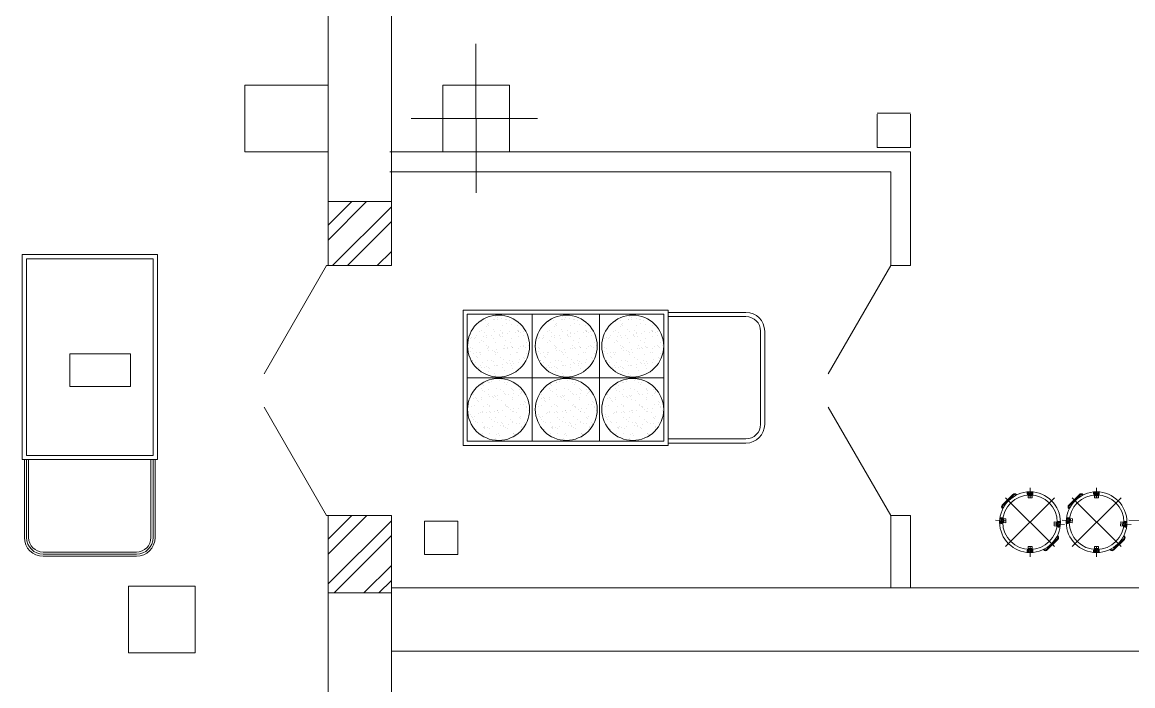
# Model space of a CAD drawing. Header units: millimetres. Extents: x 1663 to 6300, y 431 to 1491.
# Drawn here: x 5020.6 to 5117.5, y 1235.1 to 1293 of the extents above; entities that cross this region are included whole.
import ezdxf

# ---------------------------------------------------------------- set-up
doc = ezdxf.new("R2010")
doc.units = ezdxf.units.MM
doc.layers.add('Линия связи (Вновь)', color=3, linetype='Continuous', lineweight=60)
doc.layers.add('Строительный', color=251, linetype='Continuous', lineweight=13)

# ---------------------------------------------------------------- blocks, each defined once
blk = doc.blocks.new('A$C178B2837')
at = {"layer": 'Строительный', "ltscale": 100}
for p, q in [((531.263, 330.964), (531.263, 398.714)), ((535.063, 330.964), (535.063, 398.714)), ((540.143, 344.285), (540.166, 335.338)), ((526.263, 337.803), (526.263, 341.803)), ((526.263, 341.803), (531.263, 341.803)), ((531.263, 341.803), (531.263, 337.803)), ((542.163, 341.803), (538.163, 341.803)), ((538.163, 341.803), (538.163, 337.803)), ((542.163, 337.803), (542.163, 341.803)), ((543.852, 339.803), (536.262, 339.803)), ((564.253, 340.124), (566.253, 340.124)), ((564.253, 340.061), (564.253, 338.061)), ((566.253, 338.061), (566.253, 340.061)), ((531.263, 337.803), (526.263, 337.803)), ((534.966, 337.811), (566.263, 337.811)), ((538.163, 337.803), (542.163, 337.803)), ((564.253, 338.061), (566.253, 338.061)), ((566.263, 330.964), (566.263, 337.811)), ((534.966, 336.61), (565.063, 336.61)), ((565.063, 330.964), (565.063, 336.61)), ((565.063, 330.964), (565.063, 336.61)), ((531.263, 334.818), (535.063, 334.818)), ((531.263, 333.399), (532.682, 334.818)), ((531.263, 332.501), (533.58, 334.818)), ((531.523, 330.964), (535.063, 334.505)), ((565.063, 334.467), (565.063, 330.964)), ((532.421, 330.964), (535.063, 333.607)), ((512.886, 331.633), (512.886, 319.313)), ((521.006, 331.633), (512.886, 331.633)), ((521.006, 331.633), (521.006, 319.313)), ((534.217, 330.964), (535.063, 331.81)), ((513.136, 331.383), (513.136, 319.563)), ((520.756, 331.383), (513.136, 331.383)), ((520.756, 331.383), (520.756, 319.563)), ((531.166, 330.964), (527.416, 324.469)), ((535.063, 330.964), (531.166, 330.964)), ((565.063, 330.964), (561.313, 324.469)), ((565.063, 330.964), (566.263, 330.964)), ((539.37, 328.291), (551.69, 328.291)), ((539.37, 328.291), (539.37, 320.171)), ((551.69, 328.291), (551.69, 320.171)), ((539.62, 328.041), (551.44, 328.041)), ((539.62, 328.041), (539.62, 320.421)), ((540.459, 327.615), (540.459, 327.615)), ((540.747, 327.653), (540.747, 327.653)), ((541.229, 327.716), (541.229, 327.716)), ((541.263, 327.703), (541.263, 327.703)), ((541.306, 327.938), (541.306, 327.938)), ((541.413, 327.741), (541.413, 327.741)), ((541.456, 327.843), (541.456, 327.843)), ((541.702, 327.779), (541.702, 327.779)), ((541.911, 327.76), (541.911, 327.76)), ((541.976, 327.7), (541.976, 327.7)), ((542.17, 327.698), (542.17, 327.698)), ((542.183, 327.842), (542.183, 327.842)), ((543.514, 328.041), (543.514, 320.421)), ((544.528, 327.615), (544.528, 327.615)), ((544.816, 327.653), (544.816, 327.653)), ((545.298, 327.716), (545.298, 327.716)), ((545.332, 327.703), (545.332, 327.703)), ((545.375, 327.938), (545.375, 327.938)), ((545.482, 327.741), (545.482, 327.741)), ((545.524, 327.843), (545.524, 327.843)), ((545.77, 327.779), (545.77, 327.779)), ((545.98, 327.76), (545.98, 327.76)), ((546.045, 327.7), (546.045, 327.7)), ((546.239, 327.698), (546.239, 327.698)), ((546.252, 327.842), (546.252, 327.842)), ((547.567, 328.041), (547.567, 320.421)), ((548.521, 327.615), (548.521, 327.615)), ((548.809, 327.653), (548.809, 327.653)), ((549.291, 327.716), (549.291, 327.716)), ((549.325, 327.703), (549.325, 327.703)), ((549.368, 327.938), (549.368, 327.938)), ((549.475, 327.741), (549.475, 327.741)), ((549.518, 327.843), (549.518, 327.843)), ((549.764, 327.779), (549.764, 327.779)), ((549.973, 327.76), (549.973, 327.76)), ((550.038, 327.7), (550.038, 327.7)), ((550.232, 327.698), (550.232, 327.698)), ((550.245, 327.842), (550.245, 327.842)), ((551.44, 328.041), (551.44, 320.421)), ((551.69, 328.156), (556.37, 328.156)), ((551.69, 327.906), (556.37, 327.906)), ((540.357, 327.008), (540.357, 327.008)), ((540.488, 327.049), (540.488, 327.049)), ((540.638, 326.953), (540.638, 326.953)), ((540.785, 327.336), (540.785, 327.336)), ((540.845, 327.449), (540.845, 327.449)), ((540.89, 327.498), (540.89, 327.498)), ((540.91, 327.389), (540.91, 327.389)), ((541.219, 327.106), (541.219, 327.106)), ((541.285, 327.02), (541.285, 327.02)), ((541.592, 327.051), (541.592, 327.051)), ((541.742, 327.37), (541.742, 327.37)), ((541.742, 326.955), (541.742, 326.955)), ((541.994, 327.5), (541.994, 327.5)), ((542.192, 327.015), (542.192, 327.015)), ((542.285, 327.417), (542.285, 327.417)), ((542.51, 326.967), (542.51, 326.967)), ((542.638, 327.094), (542.638, 327.094)), ((542.67, 327.382), (542.67, 327.382)), ((542.695, 326.991), (542.695, 326.991)), ((542.697, 327.053), (542.697, 327.053)), ((542.703, 327.034), (542.703, 327.034)), ((542.846, 326.957), (542.846, 326.957)), ((542.983, 327.029), (542.983, 327.029)), ((544.426, 327.008), (544.426, 327.008)), ((544.557, 327.049), (544.557, 327.049)), ((544.707, 326.953), (544.707, 326.953)), ((544.853, 327.336), (544.853, 327.336)), ((544.914, 327.449), (544.914, 327.449)), ((544.958, 327.498), (544.958, 327.498)), ((544.979, 327.389), (544.979, 327.389)), ((545.288, 327.106), (545.288, 327.106)), ((545.354, 327.02), (545.354, 327.02)), ((545.661, 327.051), (545.661, 327.051)), ((545.811, 327.37), (545.811, 327.37)), ((545.811, 326.955), (545.811, 326.955)), ((546.063, 327.5), (546.063, 327.5)), ((546.261, 327.015), (546.261, 327.015)), ((546.353, 327.417), (546.353, 327.417)), ((546.579, 326.967), (546.579, 326.967)), ((546.706, 327.094), (546.706, 327.094)), ((546.739, 327.382), (546.739, 327.382)), ((546.763, 326.991), (546.763, 326.991)), ((546.765, 327.053), (546.765, 327.053)), ((546.772, 327.034), (546.772, 327.034)), ((546.915, 326.957), (546.915, 326.957)), ((547.052, 327.029), (547.052, 327.029)), ((548.419, 327.008), (548.419, 327.008)), ((548.55, 327.049), (548.55, 327.049)), ((548.7, 326.953), (548.7, 326.953)), ((548.847, 327.336), (548.847, 327.336)), ((548.907, 327.449), (548.907, 327.449)), ((548.952, 327.498), (548.952, 327.498)), ((548.972, 327.389), (548.972, 327.389)), ((549.281, 327.106), (549.281, 327.106)), ((549.347, 327.02), (549.347, 327.02)), ((549.654, 327.051), (549.654, 327.051)), ((549.804, 327.37), (549.804, 327.37)), ((549.804, 326.955), (549.804, 326.955)), ((550.056, 327.5), (550.056, 327.5)), ((550.254, 327.015), (550.254, 327.015)), ((550.347, 327.417), (550.347, 327.417)), ((550.572, 326.967), (550.572, 326.967)), ((550.7, 327.094), (550.7, 327.094)), ((550.732, 327.382), (550.732, 327.382)), ((550.757, 326.991), (550.757, 326.991)), ((550.759, 327.053), (550.759, 327.053)), ((550.765, 327.034), (550.765, 327.034)), ((550.908, 326.957), (550.908, 326.957)), ((551.045, 327.029), (551.045, 327.029)), ((557.245, 327.031), (557.245, 321.431)), ((557.495, 327.031), (557.495, 321.431)), ((539.831, 326.614), (539.831, 326.614)), ((539.9, 326.657), (539.9, 326.657)), ((540.072, 326.608), (540.072, 326.608)), ((540.12, 326.652), (540.12, 326.652)), ((540.153, 326.795), (540.153, 326.795)), ((540.379, 326.325), (540.379, 326.325)), ((540.506, 326.472), (540.506, 326.472)), ((540.571, 326.412), (540.571, 326.412)), ((540.601, 326.716), (540.601, 326.716)), ((540.786, 326.74), (540.786, 326.74)), ((540.807, 326.653), (540.807, 326.653)), ((541.074, 326.778), (541.074, 326.778)), ((541.176, 326.61), (541.176, 326.61)), ((541.308, 326.337), (541.308, 326.337)), ((541.556, 326.841), (541.556, 326.841)), ((541.572, 326.783), (541.572, 326.783)), ((541.637, 326.723), (541.637, 326.723)), ((541.74, 326.866), (541.74, 326.866)), ((541.765, 326.687), (541.765, 326.687)), ((541.945, 326.44), (541.945, 326.44)), ((542.028, 326.904), (542.028, 326.904)), ((542.215, 326.332), (542.215, 326.332)), ((542.28, 326.612), (542.28, 326.612)), ((542.693, 326.699), (542.693, 326.699)), ((543.011, 326.751), (543.011, 326.751)), ((543.172, 326.367), (543.172, 326.367)), ((543.9, 326.614), (543.9, 326.614)), ((543.969, 326.657), (543.969, 326.657)), ((544.141, 326.608), (544.141, 326.608)), ((544.188, 326.652), (544.188, 326.652)), ((544.222, 326.795), (544.222, 326.795)), ((544.448, 326.325), (544.448, 326.325)), ((544.575, 326.472), (544.575, 326.472)), ((544.64, 326.412), (544.64, 326.412)), ((544.67, 326.716), (544.67, 326.716)), ((544.855, 326.74), (544.855, 326.74)), ((544.876, 326.653), (544.876, 326.653)), ((545.143, 326.778), (545.143, 326.778)), ((545.245, 326.61), (545.245, 326.61)), ((545.376, 326.337), (545.376, 326.337)), ((545.624, 326.841), (545.624, 326.841)), ((545.64, 326.783), (545.64, 326.783)), ((545.706, 326.723), (545.706, 326.723)), ((545.809, 326.866), (545.809, 326.866)), ((545.833, 326.687), (545.833, 326.687)), ((546.014, 326.44), (546.014, 326.44)), ((546.097, 326.904), (546.097, 326.904)), ((546.283, 326.332), (546.283, 326.332)), ((546.349, 326.612), (546.349, 326.612)), ((546.761, 326.699), (546.761, 326.699)), ((547.08, 326.751), (547.08, 326.751)), ((547.241, 326.367), (547.241, 326.367)), ((547.894, 326.614), (547.894, 326.614)), ((547.962, 326.657), (547.962, 326.657)), ((548.134, 326.608), (548.134, 326.608)), ((548.182, 326.652), (548.182, 326.652)), ((548.215, 326.795), (548.215, 326.795)), ((548.442, 326.325), (548.442, 326.325)), ((548.568, 326.472), (548.568, 326.472)), ((548.633, 326.412), (548.633, 326.412)), ((548.663, 326.716), (548.663, 326.716)), ((548.848, 326.74), (548.848, 326.74)), ((548.869, 326.653), (548.869, 326.653)), ((549.136, 326.778), (549.136, 326.778)), ((549.238, 326.61), (549.238, 326.61)), ((549.37, 326.337), (549.37, 326.337)), ((549.618, 326.841), (549.618, 326.841)), ((549.634, 326.783), (549.634, 326.783)), ((549.699, 326.723), (549.699, 326.723)), ((549.802, 326.866), (549.802, 326.866)), ((549.827, 326.687), (549.827, 326.687)), ((550.008, 326.44), (550.008, 326.44)), ((550.091, 326.904), (550.091, 326.904)), ((550.277, 326.332), (550.277, 326.332)), ((550.342, 326.612), (550.342, 326.612)), ((550.755, 326.699), (550.755, 326.699)), ((551.073, 326.751), (551.073, 326.751)), ((551.234, 326.367), (551.234, 326.367)), ((519.385, 325.665), (515.751, 325.665)), ((515.751, 325.665), (515.751, 323.7)), ((519.385, 323.7), (519.385, 325.665)), ((539.67, 326.159), (539.67, 326.159)), ((539.814, 325.818), (539.814, 325.818)), ((539.82, 326.063), (539.82, 326.063)), ((539.922, 325.974), (539.922, 325.974)), ((539.974, 325.715), (539.974, 325.715)), ((540.158, 325.739), (540.158, 325.739)), ((540.358, 325.721), (540.358, 325.721)), ((540.402, 325.642), (540.402, 325.642)), ((540.447, 325.777), (540.447, 325.777)), ((540.775, 326.161), (540.775, 326.161)), ((540.829, 325.97), (540.829, 325.97)), ((540.88, 326.129), (540.88, 326.129)), ((540.924, 326.065), (540.924, 326.065)), ((540.928, 325.841), (540.928, 325.841)), ((541.113, 325.865), (541.113, 325.865)), ((541.233, 325.806), (541.233, 325.806)), ((541.298, 325.746), (541.298, 325.746)), ((541.33, 325.653), (541.33, 325.653)), ((541.401, 325.903), (541.401, 325.903)), ((541.462, 325.723), (541.462, 325.723)), ((541.787, 326.004), (541.787, 326.004)), ((541.879, 326.163), (541.879, 326.163)), ((541.883, 325.966), (541.883, 325.966)), ((542.028, 326.067), (542.028, 326.067)), ((542.067, 325.991), (542.067, 325.991)), ((542.237, 325.649), (542.237, 325.649)), ((542.298, 326.117), (542.298, 326.117)), ((542.355, 326.029), (542.355, 326.029)), ((542.364, 326.057), (542.364, 326.057)), ((542.566, 325.725), (542.566, 325.725)), ((542.672, 325.774), (542.672, 325.774)), ((542.715, 326.016), (542.715, 326.016)), ((542.837, 326.092), (542.837, 326.092)), ((542.983, 326.165), (542.983, 326.165)), ((543.021, 326.116), (543.021, 326.116)), ((543.132, 326.069), (543.132, 326.069)), ((543.194, 325.684), (543.194, 325.684)), ((543.31, 326.154), (543.31, 326.154)), ((543.739, 326.159), (543.739, 326.159)), ((543.883, 325.818), (543.883, 325.818)), ((543.889, 326.063), (543.889, 326.063)), ((543.991, 325.974), (543.991, 325.974)), ((544.043, 325.715), (544.043, 325.715)), ((544.227, 325.739), (544.227, 325.739)), ((544.427, 325.721), (544.427, 325.721)), ((544.471, 325.642), (544.471, 325.642)), ((544.515, 325.777), (544.515, 325.777)), ((544.843, 326.161), (544.843, 326.161)), ((544.898, 325.97), (544.898, 325.97)), ((544.948, 326.129), (544.948, 326.129)), ((544.993, 326.065), (544.993, 326.065)), ((544.997, 325.841), (544.997, 325.841)), ((545.181, 325.865), (545.181, 325.865)), ((545.301, 325.806), (545.301, 325.806)), ((545.367, 325.746), (545.367, 325.746)), ((545.399, 325.653), (545.399, 325.653)), ((545.47, 325.903), (545.47, 325.903)), ((545.531, 325.723), (545.531, 325.723)), ((545.856, 326.004), (545.856, 326.004)), ((545.947, 326.163), (545.947, 326.163)), ((545.951, 325.966), (545.951, 325.966)), ((546.097, 326.067), (546.097, 326.067)), ((546.136, 325.991), (546.136, 325.991)), ((546.306, 325.649), (546.306, 325.649)), ((546.367, 326.117), (546.367, 326.117)), ((546.424, 326.029), (546.424, 326.029)), ((546.432, 326.057), (546.432, 326.057)), ((546.635, 325.725), (546.635, 325.725)), ((546.741, 325.774), (546.741, 325.774)), ((546.784, 326.016), (546.784, 326.016)), ((546.906, 326.092), (546.906, 326.092)), ((547.052, 326.165), (547.052, 326.165)), ((547.09, 326.116), (547.09, 326.116)), ((547.201, 326.069), (547.201, 326.069)), ((547.263, 325.684), (547.263, 325.684)), ((547.378, 326.154), (547.378, 326.154)), ((547.733, 326.159), (547.733, 326.159)), ((547.876, 325.818), (547.876, 325.818)), ((547.882, 326.063), (547.882, 326.063)), ((547.984, 325.974), (547.984, 325.974)), ((548.036, 325.715), (548.036, 325.715)), ((548.22, 325.739), (548.22, 325.739)), ((548.42, 325.721), (548.42, 325.721)), ((548.464, 325.642), (548.464, 325.642)), ((548.509, 325.777), (548.509, 325.777)), ((548.837, 326.161), (548.837, 326.161)), ((548.891, 325.97), (548.891, 325.97)), ((548.942, 326.129), (548.942, 326.129)), ((548.986, 326.065), (548.986, 326.065)), ((548.99, 325.841), (548.99, 325.841)), ((549.175, 325.865), (549.175, 325.865)), ((549.295, 325.806), (549.295, 325.806)), ((549.36, 325.746), (549.36, 325.746)), ((549.392, 325.653), (549.392, 325.653)), ((549.463, 325.903), (549.463, 325.903)), ((549.524, 325.723), (549.524, 325.723)), ((549.849, 326.004), (549.849, 326.004)), ((549.941, 326.163), (549.941, 326.163)), ((549.945, 325.966), (549.945, 325.966)), ((550.09, 326.067), (550.09, 326.067)), ((550.129, 325.991), (550.129, 325.991)), ((550.299, 325.649), (550.299, 325.649)), ((550.36, 326.117), (550.36, 326.117)), ((550.417, 326.029), (550.417, 326.029)), ((550.426, 326.057), (550.426, 326.057)), ((550.629, 325.725), (550.629, 325.725)), ((550.734, 325.774), (550.734, 325.774)), ((550.777, 326.016), (550.777, 326.016)), ((550.899, 326.092), (550.899, 326.092)), ((551.045, 326.165), (551.045, 326.165)), ((551.084, 326.116), (551.084, 326.116)), ((551.194, 326.069), (551.194, 326.069)), ((551.257, 325.684), (551.257, 325.684)), ((551.372, 326.154), (551.372, 326.154)), ((539.945, 325.291), (539.945, 325.291)), ((539.957, 325.271), (539.957, 325.271)), ((540.106, 325.176), (540.106, 325.176)), ((540.167, 325.495), (540.167, 325.495)), ((540.232, 325.435), (540.232, 325.435)), ((540.424, 324.958), (540.424, 324.958)), ((540.541, 325.152), (540.541, 325.152)), ((540.852, 325.286), (540.852, 325.286)), ((541.061, 325.273), (541.061, 325.273)), ((541.21, 325.178), (541.21, 325.178)), ((541.255, 324.966), (541.255, 324.966)), ((541.352, 324.97), (541.352, 324.97)), ((541.44, 324.99), (541.44, 324.99)), ((541.606, 325.463), (541.606, 325.463)), ((541.728, 325.028), (541.728, 325.028)), ((541.809, 325.321), (541.809, 325.321)), ((541.959, 325.14), (541.959, 325.14)), ((542.025, 325.08), (542.025, 325.08)), ((542.165, 325.275), (542.165, 325.275)), ((542.209, 325.091), (542.209, 325.091)), ((542.259, 324.966), (542.259, 324.966)), ((542.315, 325.18), (542.315, 325.18)), ((542.394, 325.116), (542.394, 325.116)), ((542.682, 325.154), (542.682, 325.154)), ((542.737, 325.333), (542.737, 325.333)), ((543.025, 325.451), (543.025, 325.451)), ((543.09, 325.391), (543.09, 325.391)), ((544.013, 325.291), (544.013, 325.291)), ((544.026, 325.271), (544.026, 325.271)), ((544.175, 325.176), (544.175, 325.176)), ((544.235, 325.495), (544.235, 325.495)), ((544.301, 325.435), (544.301, 325.435)), ((544.493, 324.958), (544.493, 324.958)), ((544.609, 325.152), (544.609, 325.152)), ((544.92, 325.286), (544.92, 325.286)), ((545.13, 325.273), (545.13, 325.273)), ((545.279, 325.178), (545.279, 325.178)), ((545.324, 324.966), (545.324, 324.966)), ((545.421, 324.97), (545.421, 324.97)), ((545.508, 324.99), (545.508, 324.99)), ((545.675, 325.463), (545.675, 325.463)), ((545.797, 325.028), (545.797, 325.028)), ((545.878, 325.321), (545.878, 325.321)), ((546.028, 325.14), (546.028, 325.14)), ((546.093, 325.08), (546.093, 325.08)), ((546.234, 325.275), (546.234, 325.275)), ((546.278, 325.091), (546.278, 325.091)), ((546.328, 324.966), (546.328, 324.966)), ((546.383, 325.18), (546.383, 325.18)), ((546.463, 325.116), (546.463, 325.116)), ((546.751, 325.154), (546.751, 325.154)), ((546.806, 325.333), (546.806, 325.333)), ((547.094, 325.451), (547.094, 325.451)), ((547.159, 325.391), (547.159, 325.391)), ((548.007, 325.291), (548.007, 325.291)), ((548.019, 325.271), (548.019, 325.271)), ((548.168, 325.176), (548.168, 325.176)), ((548.229, 325.495), (548.229, 325.495)), ((548.294, 325.435), (548.294, 325.435)), ((548.486, 324.958), (548.486, 324.958)), ((548.603, 325.152), (548.603, 325.152)), ((548.914, 325.286), (548.914, 325.286)), ((549.123, 325.273), (549.123, 325.273)), ((549.273, 325.178), (549.273, 325.178)), ((549.317, 324.966), (549.317, 324.966)), ((549.414, 324.97), (549.414, 324.97)), ((549.502, 324.99), (549.502, 324.99)), ((549.668, 325.463), (549.668, 325.463)), ((549.79, 325.028), (549.79, 325.028)), ((549.871, 325.321), (549.871, 325.321)), ((550.021, 325.14), (550.021, 325.14)), ((550.087, 325.08), (550.087, 325.08)), ((550.227, 325.275), (550.227, 325.275)), ((550.272, 325.091), (550.272, 325.091)), ((550.321, 324.966), (550.321, 324.966)), ((550.377, 325.18), (550.377, 325.18)), ((550.456, 325.116), (550.456, 325.116)), ((550.744, 325.154), (550.744, 325.154)), ((550.799, 325.333), (550.799, 325.333)), ((551.087, 325.451), (551.087, 325.451)), ((551.153, 325.391), (551.153, 325.391)), ((540.301, 324.84), (540.301, 324.84)), ((540.485, 324.864), (540.485, 324.864)), ((540.645, 324.833), (540.645, 324.833)), ((540.773, 324.902), (540.773, 324.902)), ((540.874, 324.603), (540.874, 324.603)), ((540.893, 324.829), (540.893, 324.829)), ((540.959, 324.769), (540.959, 324.769)), ((541.267, 324.486), (541.267, 324.486)), ((541.347, 324.385), (541.347, 324.385)), ((541.375, 324.287), (541.375, 324.287)), ((541.497, 324.29), (541.497, 324.29)), ((541.749, 324.835), (541.749, 324.835)), ((541.832, 324.638), (541.832, 324.638)), ((542.333, 324.797), (542.333, 324.797)), ((544.369, 324.84), (544.369, 324.84)), ((544.554, 324.864), (544.554, 324.864)), ((544.713, 324.833), (544.713, 324.833)), ((544.842, 324.902), (544.842, 324.902)), ((544.943, 324.603), (544.943, 324.603)), ((544.962, 324.829), (544.962, 324.829)), ((545.028, 324.769), (545.028, 324.769)), ((545.336, 324.486), (545.336, 324.486)), ((545.416, 324.385), (545.416, 324.385)), ((545.443, 324.287), (545.443, 324.287)), ((545.566, 324.29), (545.566, 324.29)), ((545.817, 324.835), (545.817, 324.835)), ((545.9, 324.638), (545.9, 324.638)), ((546.402, 324.797), (546.402, 324.797)), ((548.363, 324.84), (548.363, 324.84)), ((548.547, 324.864), (548.547, 324.864)), ((548.707, 324.833), (548.707, 324.833)), ((548.836, 324.902), (548.836, 324.902)), ((548.936, 324.603), (548.936, 324.603)), ((548.956, 324.829), (548.956, 324.829)), ((549.021, 324.769), (549.021, 324.769)), ((549.329, 324.486), (549.329, 324.486)), ((549.409, 324.385), (549.409, 324.385)), ((549.437, 324.287), (549.437, 324.287)), ((549.559, 324.29), (549.559, 324.29)), ((549.811, 324.835), (549.811, 324.835)), ((549.894, 324.638), (549.894, 324.638)), ((550.395, 324.797), (550.395, 324.797)), ((515.751, 323.7), (519.385, 323.7)), ((539.62, 324.231), (551.44, 324.231)), ((540.554, 323.852), (540.554, 323.852)), ((540.62, 323.792), (540.62, 323.792)), ((540.628, 323.965), (540.628, 323.965)), ((540.812, 323.989), (540.812, 323.989)), ((540.896, 323.92), (540.896, 323.92)), ((540.931, 323.945), (540.931, 323.945)), ((541.1, 324.027), (541.1, 324.027)), ((541.397, 323.604), (541.397, 323.604)), ((541.582, 324.091), (541.582, 324.091)), ((541.62, 324.163), (541.62, 324.163)), ((541.685, 324.103), (541.685, 324.103)), ((541.767, 324.115), (541.767, 324.115)), ((541.854, 323.955), (541.854, 323.955)), ((541.994, 323.82), (541.994, 323.82)), ((542.035, 323.947), (542.035, 323.947)), ((544.623, 323.852), (544.623, 323.852)), ((544.688, 323.792), (544.688, 323.792)), ((544.696, 323.965), (544.696, 323.965)), ((544.881, 323.989), (544.881, 323.989)), ((544.965, 323.92), (544.965, 323.92)), ((545, 323.945), (545, 323.945)), ((545.169, 324.027), (545.169, 324.027)), ((545.466, 323.604), (545.466, 323.604)), ((545.651, 324.091), (545.651, 324.091)), ((545.689, 324.163), (545.689, 324.163)), ((545.754, 324.103), (545.754, 324.103)), ((545.835, 324.115), (545.835, 324.115)), ((545.923, 323.955), (545.923, 323.955)), ((546.063, 323.82), (546.063, 323.82)), ((546.104, 323.947), (546.104, 323.947)), ((548.616, 323.852), (548.616, 323.852)), ((548.682, 323.792), (548.682, 323.792)), ((548.69, 323.965), (548.69, 323.965)), ((548.874, 323.989), (548.874, 323.989)), ((548.958, 323.92), (548.958, 323.92)), ((548.993, 323.945), (548.993, 323.945)), ((549.162, 324.027), (549.162, 324.027)), ((549.459, 323.604), (549.459, 323.604)), ((549.644, 324.091), (549.644, 324.091)), ((549.682, 324.163), (549.682, 324.163)), ((549.748, 324.103), (549.748, 324.103)), ((549.829, 324.115), (549.829, 324.115)), ((549.916, 323.955), (549.916, 323.955)), ((550.056, 323.82), (550.056, 323.82)), ((550.097, 323.947), (550.097, 323.947)), ((539.862, 323.198), (539.862, 323.198)), ((540, 322.965), (540, 322.965)), ((540.012, 323.241), (540.012, 323.241)), ((540.113, 323.055), (540.113, 323.055)), ((540.185, 322.989), (540.185, 322.989)), ((540.469, 323.592), (540.469, 323.592)), ((540.473, 323.027), (540.473, 323.027)), ((540.53, 323.495), (540.53, 323.495)), ((540.679, 323.4), (540.679, 323.4)), ((540.919, 323.237), (540.919, 323.237)), ((540.928, 323.509), (540.928, 323.509)), ((540.954, 323.09), (540.954, 323.09)), ((541.139, 323.115), (541.139, 323.115)), ((541.217, 323.057), (541.217, 323.057)), ((541.281, 323.186), (541.281, 323.186)), ((541.346, 323.126), (541.346, 323.126)), ((541.427, 323.152), (541.427, 323.152)), ((541.634, 323.497), (541.634, 323.497)), ((541.783, 323.402), (541.783, 323.402)), ((541.876, 323.271), (541.876, 323.271)), ((541.909, 323.216), (541.909, 323.216)), ((542.093, 323.24), (542.093, 323.24)), ((542.304, 323.6), (542.304, 323.6)), ((542.321, 323.059), (542.321, 323.059)), ((542.347, 323.497), (542.347, 323.497)), ((542.382, 323.278), (542.382, 323.278)), ((542.412, 323.437), (542.412, 323.437)), ((542.721, 323.154), (542.721, 323.154)), ((542.738, 323.499), (542.738, 323.499)), ((542.804, 323.283), (542.804, 323.283)), ((542.863, 323.342), (542.863, 323.342)), ((542.887, 323.404), (542.887, 323.404)), ((543.048, 323.366), (543.048, 323.366)), ((543.931, 323.198), (543.931, 323.198)), ((544.069, 322.965), (544.069, 322.965)), ((544.08, 323.241), (544.08, 323.241)), ((544.182, 323.055), (544.182, 323.055)), ((544.253, 322.989), (544.253, 322.989)), ((544.538, 323.592), (544.538, 323.592)), ((544.542, 323.027), (544.542, 323.027)), ((544.598, 323.495), (544.598, 323.495)), ((544.748, 323.4), (544.748, 323.4)), ((544.987, 323.237), (544.987, 323.237)), ((544.997, 323.509), (544.997, 323.509)), ((545.023, 323.09), (545.023, 323.09)), ((545.208, 323.115), (545.208, 323.115)), ((545.286, 323.057), (545.286, 323.057)), ((545.35, 323.186), (545.35, 323.186)), ((545.415, 323.126), (545.415, 323.126)), ((545.496, 323.152), (545.496, 323.152)), ((545.702, 323.497), (545.702, 323.497)), ((545.852, 323.402), (545.852, 323.402)), ((545.945, 323.271), (545.945, 323.271)), ((545.978, 323.216), (545.978, 323.216)), ((546.162, 323.24), (546.162, 323.24)), ((546.373, 323.6), (546.373, 323.6)), ((546.39, 323.059), (546.39, 323.059)), ((546.416, 323.497), (546.416, 323.497)), ((546.45, 323.278), (546.45, 323.278)), ((546.481, 323.437), (546.481, 323.437)), ((546.789, 323.154), (546.789, 323.154)), ((546.807, 323.499), (546.807, 323.499)), ((546.873, 323.283), (546.873, 323.283)), ((546.932, 323.342), (546.932, 323.342)), ((546.956, 323.404), (546.956, 323.404)), ((547.117, 323.366), (547.117, 323.366)), ((547.924, 323.198), (547.924, 323.198)), ((548.062, 322.965), (548.062, 322.965)), ((548.074, 323.241), (548.074, 323.241)), ((548.175, 323.055), (548.175, 323.055)), ((548.247, 322.989), (548.247, 322.989)), ((548.531, 323.592), (548.531, 323.592)), ((548.535, 323.027), (548.535, 323.027)), ((548.592, 323.495), (548.592, 323.495)), ((548.741, 323.4), (548.741, 323.4)), ((548.981, 323.237), (548.981, 323.237)), ((548.99, 323.509), (548.99, 323.509)), ((549.017, 323.09), (549.017, 323.09)), ((549.201, 323.115), (549.201, 323.115)), ((549.279, 323.057), (549.279, 323.057)), ((549.343, 323.186), (549.343, 323.186)), ((549.408, 323.126), (549.408, 323.126)), ((549.489, 323.152), (549.489, 323.152)), ((549.696, 323.497), (549.696, 323.497)), ((549.845, 323.402), (549.845, 323.402)), ((549.938, 323.271), (549.938, 323.271)), ((549.971, 323.216), (549.971, 323.216)), ((550.156, 323.24), (550.156, 323.24)), ((550.366, 323.6), (550.366, 323.6)), ((550.384, 323.059), (550.384, 323.059)), ((550.409, 323.497), (550.409, 323.497)), ((550.444, 323.278), (550.444, 323.278)), ((550.474, 323.437), (550.474, 323.437)), ((550.783, 323.154), (550.783, 323.154)), ((550.8, 323.499), (550.8, 323.499)), ((550.866, 323.283), (550.866, 323.283)), ((550.925, 323.342), (550.925, 323.342)), ((550.949, 323.404), (550.949, 323.404)), ((551.11, 323.366), (551.11, 323.366)), ((531.166, 315.964), (527.416, 322.459)), ((539.712, 322.605), (539.712, 322.605)), ((539.861, 322.51), (539.861, 322.51)), ((540.034, 322.558), (540.034, 322.558)), ((540.215, 322.874), (540.215, 322.874)), ((540.281, 322.815), (540.281, 322.815)), ((540.491, 322.909), (540.491, 322.909)), ((540.589, 322.532), (540.589, 322.532)), ((540.816, 322.607), (540.816, 322.607)), ((540.941, 322.554), (540.941, 322.554)), ((540.965, 322.512), (540.965, 322.512)), ((541.419, 322.921), (541.419, 322.921)), ((541.655, 322.843), (541.655, 322.843)), ((541.754, 322.278), (541.754, 322.278)), ((541.899, 322.588), (541.899, 322.588)), ((541.92, 322.609), (541.92, 322.609)), ((542.008, 322.52), (542.008, 322.52)), ((542.07, 322.514), (542.07, 322.514)), ((542.073, 322.46), (542.073, 322.46)), ((542.236, 322.341), (542.236, 322.341)), ((542.326, 322.916), (542.326, 322.916)), ((542.42, 322.365), (542.42, 322.365)), ((542.709, 322.403), (542.709, 322.403)), ((542.827, 322.6), (542.827, 322.6)), ((543.024, 322.611), (543.024, 322.611)), ((543.074, 322.831), (543.074, 322.831)), ((543.139, 322.771), (543.139, 322.771)), ((543.174, 322.516), (543.174, 322.516)), ((543.19, 322.467), (543.19, 322.467)), ((543.306, 322.268), (543.306, 322.268)), ((543.78, 322.605), (543.78, 322.605)), ((543.93, 322.51), (543.93, 322.51)), ((544.103, 322.558), (544.103, 322.558)), ((544.284, 322.874), (544.284, 322.874)), ((544.349, 322.815), (544.349, 322.815)), ((544.56, 322.909), (544.56, 322.909)), ((544.658, 322.532), (544.658, 322.532)), ((544.885, 322.607), (544.885, 322.607)), ((545.01, 322.554), (545.01, 322.554)), ((545.034, 322.512), (545.034, 322.512)), ((545.488, 322.921), (545.488, 322.921)), ((545.724, 322.843), (545.724, 322.843)), ((545.823, 322.278), (545.823, 322.278)), ((545.967, 322.588), (545.967, 322.588)), ((545.989, 322.609), (545.989, 322.609)), ((546.076, 322.52), (546.076, 322.52)), ((546.138, 322.514), (546.138, 322.514)), ((546.142, 322.46), (546.142, 322.46)), ((546.305, 322.341), (546.305, 322.341)), ((546.395, 322.916), (546.395, 322.916)), ((546.489, 322.365), (546.489, 322.365)), ((546.777, 322.403), (546.777, 322.403)), ((546.895, 322.6), (546.895, 322.6)), ((547.093, 322.611), (547.093, 322.611)), ((547.142, 322.831), (547.142, 322.831)), ((547.208, 322.771), (547.208, 322.771)), ((547.242, 322.516), (547.242, 322.516)), ((547.259, 322.467), (547.259, 322.467)), ((547.375, 322.268), (547.375, 322.268)), ((547.774, 322.605), (547.774, 322.605)), ((547.923, 322.51), (547.923, 322.51)), ((548.096, 322.558), (548.096, 322.558)), ((548.277, 322.874), (548.277, 322.874)), ((548.343, 322.815), (548.343, 322.815)), ((548.553, 322.909), (548.553, 322.909)), ((548.651, 322.532), (548.651, 322.532)), ((548.878, 322.607), (548.878, 322.607)), ((549.003, 322.554), (549.003, 322.554)), ((549.027, 322.512), (549.027, 322.512)), ((549.481, 322.921), (549.481, 322.921)), ((549.717, 322.843), (549.717, 322.843)), ((549.816, 322.278), (549.816, 322.278)), ((549.961, 322.588), (549.961, 322.588)), ((549.982, 322.609), (549.982, 322.609)), ((550.07, 322.52), (550.07, 322.52)), ((550.132, 322.514), (550.132, 322.514)), ((550.135, 322.46), (550.135, 322.46)), ((550.298, 322.341), (550.298, 322.341)), ((550.388, 322.916), (550.388, 322.916)), ((550.482, 322.365), (550.482, 322.365)), ((550.771, 322.403), (550.771, 322.403)), ((550.889, 322.6), (550.889, 322.6)), ((551.086, 322.611), (551.086, 322.611)), ((551.136, 322.831), (551.136, 322.831)), ((551.201, 322.771), (551.201, 322.771)), ((551.236, 322.516), (551.236, 322.516)), ((551.252, 322.467), (551.252, 322.467)), ((551.368, 322.268), (551.368, 322.268)), ((565.063, 315.964), (561.313, 322.459)), ((539.845, 322.026), (539.845, 322.026)), ((539.876, 321.897), (539.876, 321.897)), ((539.941, 321.838), (539.941, 321.838)), ((539.998, 321.718), (539.998, 321.718)), ((540.056, 321.875), (540.056, 321.875)), ((540.148, 321.622), (540.148, 321.622)), ((540.327, 322.09), (540.327, 322.09)), ((540.4, 322.167), (540.4, 322.167)), ((540.512, 322.114), (540.512, 322.114)), ((540.513, 322.226), (540.513, 322.226)), ((540.8, 322.152), (540.8, 322.152)), ((540.942, 322.209), (540.942, 322.209)), ((540.963, 321.871), (540.963, 321.871)), ((541.007, 322.149), (541.007, 322.149)), ((541.102, 321.72), (541.102, 321.72)), ((541.252, 321.624), (541.252, 321.624)), ((541.281, 322.215), (541.281, 322.215)), ((541.316, 321.866), (541.316, 321.866)), ((541.442, 322.238), (541.442, 322.238)), ((541.466, 322.24), (541.466, 322.24)), ((541.504, 322.169), (541.504, 322.169)), ((541.921, 321.905), (541.921, 321.905)), ((542.206, 321.722), (542.206, 321.722)), ((542.349, 322.233), (542.349, 322.233)), ((542.356, 321.626), (542.356, 321.626)), ((542.382, 322.177), (542.382, 322.177)), ((542.608, 322.171), (542.608, 322.171)), ((542.734, 321.854), (542.734, 321.854)), ((542.8, 321.794), (542.8, 321.794)), ((542.849, 321.917), (542.849, 321.917)), ((543.914, 322.026), (543.914, 322.026)), ((543.945, 321.897), (543.945, 321.897)), ((544.01, 321.838), (544.01, 321.838)), ((544.067, 321.718), (544.067, 321.718)), ((544.125, 321.875), (544.125, 321.875)), ((544.216, 321.622), (544.216, 321.622)), ((544.396, 322.09), (544.396, 322.09)), ((544.468, 322.167), (544.468, 322.167)), ((544.58, 322.114), (544.58, 322.114)), ((544.582, 322.226), (544.582, 322.226)), ((544.869, 322.152), (544.869, 322.152)), ((545.011, 322.209), (545.011, 322.209)), ((545.032, 321.871), (545.032, 321.871)), ((545.076, 322.149), (545.076, 322.149)), ((545.171, 321.72), (545.171, 321.72)), ((545.32, 321.624), (545.32, 321.624)), ((545.35, 322.215), (545.35, 322.215)), ((545.384, 321.866), (545.384, 321.866)), ((545.51, 322.238), (545.51, 322.238)), ((545.535, 322.24), (545.535, 322.24)), ((545.572, 322.169), (545.572, 322.169)), ((545.99, 321.905), (545.99, 321.905)), ((546.275, 321.722), (546.275, 321.722)), ((546.417, 322.233), (546.417, 322.233)), ((546.425, 321.626), (546.425, 321.626)), ((546.45, 322.177), (546.45, 322.177)), ((546.677, 322.171), (546.677, 322.171)), ((546.803, 321.854), (546.803, 321.854)), ((546.869, 321.794), (546.869, 321.794)), ((546.918, 321.917), (546.918, 321.917)), ((547.908, 322.026), (547.908, 322.026)), ((547.938, 321.897), (547.938, 321.897)), ((548.004, 321.838), (548.004, 321.838)), ((548.06, 321.718), (548.06, 321.718)), ((548.118, 321.875), (548.118, 321.875)), ((548.21, 321.622), (548.21, 321.622)), ((548.389, 322.09), (548.389, 322.09)), ((548.462, 322.167), (548.462, 322.167)), ((548.574, 322.114), (548.574, 322.114)), ((548.576, 322.226), (548.576, 322.226)), ((548.862, 322.152), (548.862, 322.152)), ((549.004, 322.209), (549.004, 322.209)), ((549.025, 321.871), (549.025, 321.871)), ((549.069, 322.149), (549.069, 322.149)), ((549.164, 321.72), (549.164, 321.72)), ((549.314, 321.624), (549.314, 321.624)), ((549.343, 322.215), (549.343, 322.215)), ((549.378, 321.866), (549.378, 321.866)), ((549.504, 322.238), (549.504, 322.238)), ((549.528, 322.24), (549.528, 322.24)), ((549.566, 322.169), (549.566, 322.169)), ((549.983, 321.905), (549.983, 321.905)), ((550.268, 321.722), (550.268, 321.722)), ((550.411, 322.233), (550.411, 322.233)), ((550.418, 321.626), (550.418, 321.626)), ((550.444, 322.177), (550.444, 322.177)), ((550.67, 322.171), (550.67, 322.171)), ((550.797, 321.854), (550.797, 321.854)), ((550.862, 321.794), (550.862, 321.794)), ((550.911, 321.917), (550.911, 321.917)), ((540.079, 321.192), (540.079, 321.192)), ((540.172, 321.151), (540.172, 321.151)), ((540.25, 321.555), (540.25, 321.555)), ((540.536, 321.543), (540.536, 321.543)), ((540.603, 321.231), (540.603, 321.231)), ((540.654, 321.215), (540.654, 321.215)), ((540.668, 321.172), (540.668, 321.172)), ((540.686, 321.279), (540.686, 321.279)), ((540.838, 321.239), (540.838, 321.239)), ((540.986, 321.187), (540.986, 321.187)), ((541.127, 321.277), (541.127, 321.277)), ((541.464, 321.554), (541.464, 321.554)), ((541.608, 321.34), (541.608, 321.34)), ((541.669, 321.543), (541.669, 321.543)), ((541.734, 321.483), (541.734, 321.483)), ((541.79, 321.281), (541.79, 321.281)), ((541.793, 321.365), (541.793, 321.365)), ((541.943, 321.222), (541.943, 321.222)), ((542.042, 321.2), (542.042, 321.2)), ((542.081, 321.403), (542.081, 321.403)), ((542.371, 321.55), (542.371, 321.55)), ((542.563, 321.466), (542.563, 321.466)), ((542.747, 321.49), (542.747, 321.49)), ((542.871, 321.234), (542.871, 321.234)), ((542.894, 321.283), (542.894, 321.283)), ((543.035, 321.528), (543.035, 321.528)), ((543.108, 321.511), (543.108, 321.511)), ((544.147, 321.192), (544.147, 321.192)), ((544.241, 321.151), (544.241, 321.151)), ((544.319, 321.555), (544.319, 321.555)), ((544.605, 321.543), (544.605, 321.543)), ((544.672, 321.231), (544.672, 321.231)), ((544.723, 321.215), (544.723, 321.215)), ((544.737, 321.172), (544.737, 321.172)), ((544.755, 321.279), (544.755, 321.279)), ((544.907, 321.239), (544.907, 321.239)), ((545.054, 321.187), (545.054, 321.187)), ((545.195, 321.277), (545.195, 321.277)), ((545.533, 321.554), (545.533, 321.554)), ((545.677, 321.34), (545.677, 321.34)), ((545.737, 321.543), (545.737, 321.543)), ((545.803, 321.483), (545.803, 321.483)), ((545.859, 321.281), (545.859, 321.281)), ((545.862, 321.365), (545.862, 321.365)), ((546.012, 321.222), (546.012, 321.222)), ((546.111, 321.2), (546.111, 321.2)), ((546.15, 321.403), (546.15, 321.403)), ((546.44, 321.55), (546.44, 321.55)), ((546.631, 321.466), (546.631, 321.466)), ((546.816, 321.49), (546.816, 321.49)), ((546.94, 321.234), (546.94, 321.234)), ((546.963, 321.283), (546.963, 321.283)), ((547.104, 321.528), (547.104, 321.528)), ((547.177, 321.511), (547.177, 321.511)), ((548.141, 321.192), (548.141, 321.192)), ((548.234, 321.151), (548.234, 321.151)), ((548.312, 321.555), (548.312, 321.555)), ((548.598, 321.543), (548.598, 321.543)), ((548.665, 321.231), (548.665, 321.231)), ((548.716, 321.215), (548.716, 321.215)), ((548.73, 321.172), (548.73, 321.172)), ((548.748, 321.279), (548.748, 321.279)), ((548.901, 321.239), (548.901, 321.239)), ((549.048, 321.187), (549.048, 321.187)), ((549.189, 321.277), (549.189, 321.277)), ((549.526, 321.554), (549.526, 321.554)), ((549.67, 321.34), (549.67, 321.34)), ((549.731, 321.543), (549.731, 321.543)), ((549.796, 321.483), (549.796, 321.483)), ((549.852, 321.281), (549.852, 321.281)), ((549.855, 321.365), (549.855, 321.365)), ((550.005, 321.222), (550.005, 321.222)), ((550.104, 321.2), (550.104, 321.2)), ((550.143, 321.403), (550.143, 321.403)), ((550.433, 321.55), (550.433, 321.55)), ((550.625, 321.466), (550.625, 321.466)), ((550.809, 321.49), (550.809, 321.49)), ((550.933, 321.234), (550.933, 321.234)), ((550.956, 321.283), (550.956, 321.283)), ((551.098, 321.528), (551.098, 321.528)), ((551.17, 321.511), (551.17, 321.511)), ((539.62, 320.421), (551.44, 320.421)), ((540.558, 320.859), (540.558, 320.859)), ((540.977, 320.889), (540.977, 320.889)), ((541.329, 320.566), (541.329, 320.566)), ((541.389, 320.832), (541.389, 320.832)), ((541.395, 320.506), (541.395, 320.506)), ((541.486, 320.871), (541.486, 320.871)), ((541.538, 320.736), (541.538, 320.736)), ((541.966, 320.539), (541.966, 320.539)), ((542.393, 320.867), (542.393, 320.867)), ((542.395, 320.877), (542.395, 320.877)), ((542.461, 320.817), (542.461, 320.817)), ((542.493, 320.834), (542.493, 320.834)), ((544.627, 320.859), (544.627, 320.859)), ((545.045, 320.889), (545.045, 320.889)), ((545.398, 320.566), (545.398, 320.566)), ((545.457, 320.832), (545.457, 320.832)), ((545.464, 320.506), (545.464, 320.506)), ((545.555, 320.871), (545.555, 320.871)), ((545.607, 320.736), (545.607, 320.736)), ((546.034, 320.539), (546.034, 320.539)), ((546.462, 320.867), (546.462, 320.867)), ((546.464, 320.877), (546.464, 320.877)), ((546.529, 320.817), (546.529, 320.817)), ((546.561, 320.834), (546.561, 320.834)), ((548.62, 320.859), (548.62, 320.859)), ((549.039, 320.889), (549.039, 320.889)), ((549.392, 320.566), (549.392, 320.566)), ((549.451, 320.832), (549.451, 320.832)), ((549.457, 320.506), (549.457, 320.506)), ((549.548, 320.871), (549.548, 320.871)), ((549.6, 320.736), (549.6, 320.736)), ((550.028, 320.539), (550.028, 320.539)), ((550.455, 320.867), (550.455, 320.867)), ((550.457, 320.877), (550.457, 320.877)), ((550.523, 320.817), (550.523, 320.817)), ((550.555, 320.834), (550.555, 320.834)), ((551.69, 320.556), (556.37, 320.556)), ((551.69, 320.306), (556.37, 320.306)), ((539.37, 320.171), (551.69, 320.171)), ((521.006, 319.313), (512.886, 319.313)), ((513.021, 319.313), (513.021, 314.633)), ((520.756, 319.563), (513.136, 319.563)), ((513.146, 319.313), (513.146, 314.633)), ((513.271, 319.313), (513.271, 314.633)), ((520.621, 319.313), (520.621, 314.633)), ((520.746, 319.313), (520.746, 314.633)), ((520.871, 319.313), (520.871, 314.633)), ((573.435, 317.008), (573.435, 317.628)), ((577.435, 317.008), (577.435, 317.628)), ((571.767, 316.586), (572.403, 317.222)), ((571.802, 316.55), (572.438, 317.187)), ((574.903, 314.086), (571.968, 317.021)), ((571.968, 314.086), (574.903, 317.021)), ((572.615, 317.222), (572.641, 317.196)), ((573.234, 317.284), (573.555, 317.284)), ((573.288, 317.331), (573.256, 317.331)), ((573.256, 317.331), (573.256, 317.237)), ((573.256, 317.237), (573.288, 317.237)), ((573.288, 317.187), (573.288, 317.372)), ((573.315, 317.008), (573.315, 317.374)), ((573.365, 317.32), (573.315, 317.32)), ((573.555, 317.128), (573.315, 317.128)), ((573.555, 317.008), (573.315, 317.008)), ((573.365, 317.345), (573.365, 317.198)), ((573.505, 317.198), (573.365, 317.198)), ((573.505, 317.345), (573.505, 317.198)), ((573.555, 317.32), (573.505, 317.32)), ((573.555, 317.008), (573.555, 317.374)), ((573.555, 317.358), (573.594, 317.358)), ((573.594, 317.202), (573.555, 317.202)), ((573.594, 317.358), (573.594, 317.202)), ((575.767, 316.586), (576.403, 317.222)), ((575.802, 316.55), (576.438, 317.187)), ((578.903, 314.086), (575.968, 317.021)), ((575.968, 314.086), (578.903, 317.021)), ((576.615, 317.222), (576.641, 317.196)), ((577.234, 317.284), (577.555, 317.284)), ((577.288, 317.331), (577.256, 317.331)), ((577.256, 317.331), (577.256, 317.237)), ((577.256, 317.237), (577.288, 317.237)), ((577.288, 317.187), (577.288, 317.372)), ((577.315, 317.008), (577.315, 317.374)), ((577.365, 317.32), (577.315, 317.32)), ((577.555, 317.128), (577.315, 317.128)), ((577.555, 317.008), (577.315, 317.008)), ((577.365, 317.345), (577.365, 317.198)), ((577.505, 317.198), (577.365, 317.198)), ((577.505, 317.345), (577.505, 317.198)), ((577.555, 317.32), (577.505, 317.32)), ((577.555, 317.008), (577.555, 317.374)), ((577.555, 317.358), (577.594, 317.358)), ((577.594, 317.202), (577.555, 317.202)), ((577.594, 317.358), (577.594, 317.202)), ((571.767, 316.374), (571.792, 316.348)), ((575.767, 316.374), (575.792, 316.348)), ((531.166, 315.964), (534.966, 315.964)), ((535.063, 315.964), (531.166, 315.964)), ((531.263, 220.714), (531.263, 315.964)), ((531.263, 314.54), (532.687, 315.964)), ((531.263, 313.642), (533.585, 315.964)), ((531.263, 311.846), (535.063, 315.646)), ((535.063, 220.714), (535.063, 315.964)), ((537.063, 315.614), (537.063, 313.614)), ((537.063, 315.614), (539.063, 315.614)), ((539.063, 313.614), (539.063, 315.614)), ((565.063, 315.964), (566.263, 315.964)), ((565.063, 311.614), (565.063, 315.964)), ((566.263, 311.614), (566.263, 315.964)), ((571.365, 315.686), (571.983, 315.646)), ((571.991, 315.766), (571.626, 315.789)), ((571.642, 315.788), (571.645, 315.827)), ((571.643, 315.598), (571.789, 315.588)), ((571.645, 315.827), (571.8, 315.817)), ((571.652, 315.738), (571.798, 315.728)), ((571.668, 315.596), (571.665, 315.546)), ((571.68, 315.786), (571.677, 315.736)), ((571.695, 315.463), (571.716, 315.784)), ((571.798, 315.728), (571.789, 315.588)), ((571.8, 315.817), (571.798, 315.778)), ((571.871, 315.774), (571.856, 315.534)), ((571.991, 315.766), (571.976, 315.526)), ((575.091, 315.607), (575.088, 315.568)), ((575.246, 315.597), (575.091, 315.607)), ((575.244, 315.558), (575.246, 315.597)), ((575.365, 315.686), (575.983, 315.646)), ((575.991, 315.766), (575.626, 315.789)), ((575.642, 315.788), (575.645, 315.827)), ((575.643, 315.598), (575.789, 315.588)), ((575.645, 315.827), (575.8, 315.817)), ((575.652, 315.738), (575.798, 315.728)), ((575.668, 315.596), (575.665, 315.546)), ((575.68, 315.786), (575.677, 315.736)), ((575.695, 315.463), (575.716, 315.784)), ((575.798, 315.728), (575.789, 315.588)), ((575.8, 315.817), (575.798, 315.778)), ((575.871, 315.774), (575.856, 315.534)), ((575.991, 315.766), (575.976, 315.526)), ((579.091, 315.607), (579.088, 315.568)), ((579.246, 315.597), (579.091, 315.607)), ((579.244, 315.558), (579.246, 315.597)), ((579.365, 315.686), (579.983, 315.646)), ((571.976, 315.526), (571.61, 315.55)), ((571.796, 315.511), (571.611, 315.523)), ((571.652, 315.52), (571.65, 315.488)), ((571.65, 315.488), (571.743, 315.482)), ((571.743, 315.482), (571.745, 315.514)), ((574.895, 315.58), (574.88, 315.341)), ((574.88, 315.341), (575.245, 315.317)), ((574.887, 315.461), (575.506, 315.421)), ((574.895, 315.58), (575.26, 315.557)), ((575.015, 315.573), (574.999, 315.333)), ((575.056, 315.302), (575.241, 315.29)), ((575.081, 315.518), (575.073, 315.379)), ((575.219, 315.369), (575.073, 315.379)), ((575.228, 315.509), (575.081, 315.518)), ((575.105, 315.267), (575.107, 315.299)), ((575.198, 315.261), (575.105, 315.267)), ((575.15, 315.242), (575.17, 315.563)), ((575.194, 315.371), (575.191, 315.321)), ((575.2, 315.293), (575.198, 315.261)), ((575.206, 315.56), (575.203, 315.511)), ((575.976, 315.526), (575.61, 315.55)), ((575.796, 315.511), (575.611, 315.523)), ((575.652, 315.52), (575.65, 315.488)), ((575.65, 315.488), (575.743, 315.482)), ((575.743, 315.482), (575.745, 315.514)), ((578.895, 315.58), (578.88, 315.341)), ((578.88, 315.341), (579.245, 315.317)), ((578.887, 315.461), (579.506, 315.421)), ((578.895, 315.58), (579.26, 315.557)), ((579.015, 315.573), (578.999, 315.333)), ((579.056, 315.302), (579.241, 315.29)), ((579.081, 315.518), (579.073, 315.379)), ((579.219, 315.369), (579.073, 315.379)), ((579.228, 315.509), (579.081, 315.518)), ((579.105, 315.267), (579.107, 315.299)), ((579.198, 315.261), (579.105, 315.267)), ((579.15, 315.242), (579.17, 315.563)), ((579.194, 315.371), (579.191, 315.321)), ((579.2, 315.293), (579.198, 315.261)), ((579.206, 315.56), (579.203, 315.511)), ((531.62, 311.304), (535.063, 314.748)), ((574.432, 313.92), (575.069, 314.556)), ((574.468, 313.885), (575.104, 314.521)), ((575.104, 314.733), (575.078, 314.759)), ((578.432, 313.92), (579.069, 314.556)), ((578.468, 313.885), (579.104, 314.521)), ((579.104, 314.733), (579.078, 314.759)), ((519.746, 313.758), (514.146, 313.758)), ((519.746, 313.633), (514.146, 313.633)), ((537.063, 313.614), (539.063, 313.614)), ((573.234, 313.823), (573.555, 313.823)), ((573.256, 313.775), (573.256, 313.869)), ((573.256, 313.869), (573.288, 313.869)), ((573.288, 313.775), (573.256, 313.775)), ((573.288, 313.92), (573.288, 313.735)), ((573.315, 314.098), (573.315, 313.732)), ((573.555, 314.098), (573.315, 314.098)), ((573.555, 313.978), (573.315, 313.978)), ((573.365, 313.787), (573.315, 313.787)), ((573.365, 313.762), (573.365, 313.908)), ((573.505, 313.908), (573.365, 313.908)), ((573.435, 313.478), (573.435, 314.098)), ((573.505, 313.762), (573.505, 313.908)), ((573.555, 313.787), (573.505, 313.787)), ((573.555, 314.098), (573.555, 313.732)), ((573.594, 313.905), (573.555, 313.905)), ((573.555, 313.749), (573.594, 313.749)), ((573.594, 313.749), (573.594, 313.905)), ((574.256, 313.885), (574.23, 313.91)), ((577.234, 313.823), (577.555, 313.823)), ((577.256, 313.775), (577.256, 313.869)), ((577.256, 313.869), (577.288, 313.869)), ((577.288, 313.775), (577.256, 313.775)), ((577.288, 313.92), (577.288, 313.735)), ((577.315, 314.098), (577.315, 313.732)), ((577.555, 314.098), (577.315, 314.098)), ((577.555, 313.978), (577.315, 313.978)), ((577.365, 313.787), (577.315, 313.787)), ((577.365, 313.762), (577.365, 313.908)), ((577.505, 313.908), (577.365, 313.908)), ((577.435, 313.478), (577.435, 314.098)), ((577.505, 313.762), (577.505, 313.908)), ((577.555, 313.787), (577.505, 313.787)), ((577.555, 314.098), (577.555, 313.732)), ((577.594, 313.905), (577.555, 313.905)), ((577.555, 313.749), (577.594, 313.749)), ((577.594, 313.749), (577.594, 313.905)), ((578.256, 313.885), (578.23, 313.91)), ((519.746, 313.508), (514.146, 313.508)), ((533.416, 311.304), (535.063, 312.952)), ((519.272, 307.714), (519.272, 311.714)), ((519.272, 311.714), (523.272, 311.714)), ((523.272, 311.714), (523.272, 307.714)), ((534.314, 311.304), (535.063, 312.054)), ((535.063, 311.614), (655.563, 311.614)), ((531.263, 311.304), (535.063, 311.304)), ((523.272, 307.714), (519.272, 307.714)), ((535.063, 307.814), (655.563, 307.814))]:
    blk.add_line(p, q, dxfattribs=at)
for centre, radius in [((541.504, 326.136), 1.861), ((545.573, 326.136), 1.861), ((549.566, 326.136), 1.861), ((541.504, 322.327), 1.861), ((545.573, 322.327), 1.861), ((549.566, 322.327), 1.861), ((573.435, 315.553), 1.825), ((573.435, 315.553), 1.64), ((577.435, 315.553), 1.825), ((577.435, 315.553), 1.64)]:
    blk.add_circle(centre, radius, dxfattribs=at)
for centre, radius, start, end in [((556.37, 327.031), 1.125, 0, 90), ((556.37, 327.031), 0.875, 0, 90), ((556.37, 321.431), 1.125, 270, 0), ((556.37, 321.431), 0.875, 270, 0), ((572.509, 317.116), 0.15, 45, 135), ((572.509, 317.116), 0.1, 45, 135), ((573.435, 317.288), 0.09, 38.94798, 141.05202), ((573.435, 317.288), 0.09, 218.94798, 321.05202), ((576.509, 317.116), 0.15, 45, 135), ((576.509, 317.116), 0.1, 45, 135), ((577.435, 317.288), 0.09, 38.94798, 141.05202), ((577.435, 317.288), 0.09, 218.94798, 321.05202), ((571.873, 316.48), 0.15, 135, 225), ((571.873, 316.48), 0.1, 135, 225), ((575.873, 316.48), 0.15, 135, 225), ((575.873, 316.48), 0.1, 135, 225), ((571.704, 315.664), 0.09, 125.29012, 227.39416), ((571.704, 315.664), 0.09, 305.29012, 47.39416), ((575.704, 315.664), 0.09, 125.29012, 227.39416), ((575.704, 315.664), 0.09, 305.29012, 47.39416), ((575.167, 315.443), 0.09, 125.29012, 227.39416), ((575.167, 315.443), 0.09, 305.29012, 47.39416), ((579.167, 315.443), 0.09, 125.29012, 227.39416), ((579.167, 315.443), 0.09, 305.29012, 47.39416), ((514.146, 314.633), 1.125, 180, 270), ((514.146, 314.633), 1, 180, 270), ((514.146, 314.633), 0.875, 180, 270), ((519.746, 314.633), 1, 270, 0), ((519.746, 314.633), 1.125, 270, 0), ((519.746, 314.633), 0.875, 270, 0), ((574.998, 314.627), 0.1, 315, 45), ((574.998, 314.627), 0.15, 315, 45), ((578.998, 314.627), 0.1, 315, 45), ((578.998, 314.627), 0.15, 315, 45), ((573.435, 313.818), 0.09, 38.94798, 141.05202), ((573.435, 313.818), 0.09, 218.94798, 321.05202), ((574.362, 313.991), 0.15, 225, 315), ((574.362, 313.991), 0.1, 225, 315), ((577.435, 313.818), 0.09, 38.94798, 141.05202), ((577.435, 313.818), 0.09, 218.94798, 321.05202), ((578.362, 313.991), 0.15, 225, 315), ((578.362, 313.991), 0.1, 225, 315)]:
    blk.add_arc(centre, radius, start, end, dxfattribs=at)

msp = doc.modelspace()

# ---------------------------------------------------------------- block references
at = {"layer": 'Линия связи (Вновь)', "xscale": 1.452, "yscale": 1.452, "zscale": 1.452}
msp.add_blockref('A$C178B2837', (4275.927, 791.224), dxfattribs=at)

doc.saveas('drawing.dxf')
